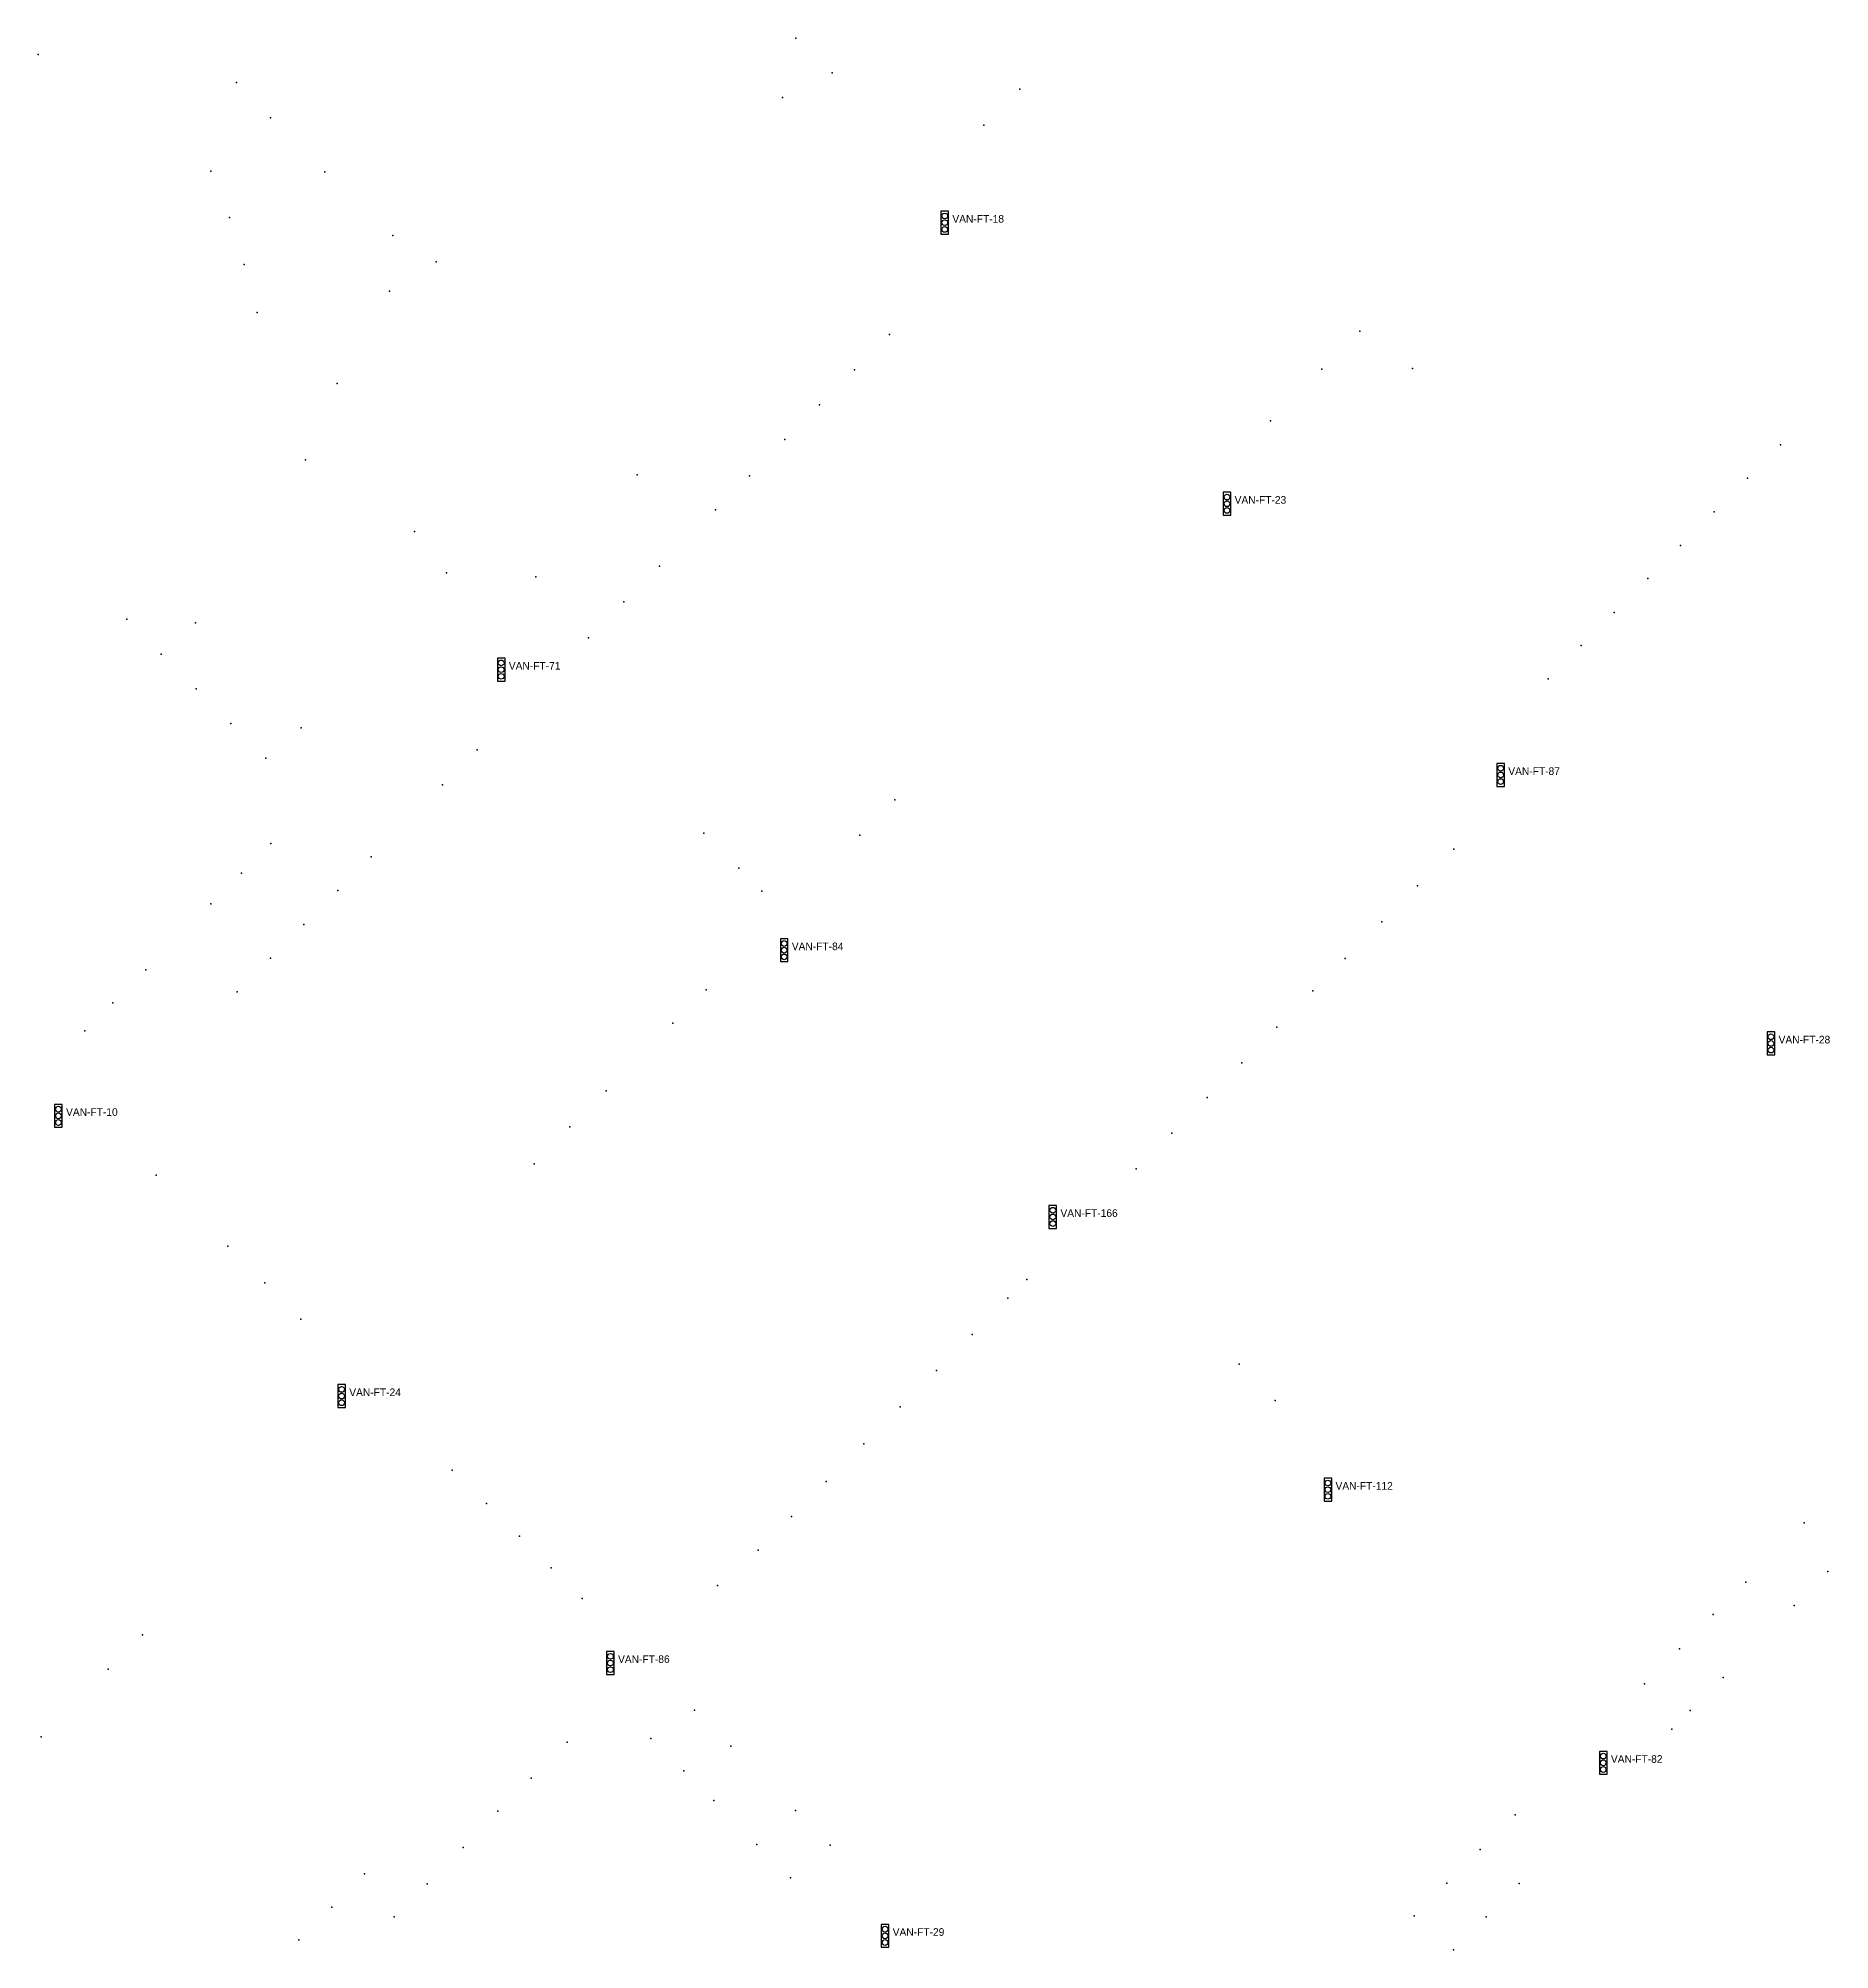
# Model space of a CAD drawing. Header units: inches. Extents: x 486474 to 494239, y 5455982 to 5460069.
# Drawn here: x 490831 to 491300, y 5458504 to 5459005 of the extents above; entities that cross this region are included whole.
import ezdxf

# ---------------------------------------------------------------- set-up
doc = ezdxf.new("R2010")
doc.units = ezdxf.units.IN
doc.header["$MEASUREMENT"] = 0
doc.layers.add('Parking Meters', color=10, linetype='Continuous')
doc.layers.add('Traffic Signals', color=10, linetype='Continuous')

msp = doc.modelspace()

# ---------------------------------------------------------------- linework, layer by layer
at = {"layer": 'Parking Meters', "color": 7}
for p in [(491029.52, 5459004.78), (491029.52, 5459004.78), (490831.03, 5459000.54), (490831.03, 5459000.54), (490882.99, 5458993.22), (491039.03, 5458995.7), (491039.03, 5458995.7), (491025.98, 5458989.27), (491025.98, 5458989.27), (491088.15, 5458991.42), (491088.15, 5458991.42), (490891.88, 5458983.96), (490891.88, 5458983.96), (491078.76, 5458981.96), (490876.24, 5458969.93), (490876.24, 5458969.93), (490906.07, 5458969.77), (490881.17, 5458957.85), (490881.17, 5458957.85), (490923.92, 5458953.11), (490884.98, 5458945.5), (490884.98, 5458945.5), (490935.29, 5458946.2), (490935.29, 5458946.2), (490923.03, 5458938.47), (490923.03, 5458938.47), (490888.38, 5458932.88), (491054.03, 5458927.15), (491054.03, 5458927.15), (491177.24, 5458928.03), (491177.24, 5458928.03), (491167.26, 5458918.08), (491167.26, 5458918.08), (491191.02, 5458918.27), (490909.36, 5458914.31), (490909.36, 5458914.31), (491044.82, 5458917.89), (491044.82, 5458917.89), (491035.67, 5458908.73), (491035.67, 5458908.73), (491153.81, 5458904.5), (491026.65, 5458899.64), (491026.65, 5458899.64), (491287.42, 5458898.24), (491287.42, 5458898.24), (490901.02, 5458894.3), (490901.02, 5458894.3), (490987.89, 5458890.43), (490987.89, 5458890.43), (491017.39, 5458890.16), (491017.39, 5458890.16), (491278.76, 5458889.48), (491278.76, 5458889.48), (491008.44, 5458881.18), (491008.44, 5458881.18), (491270.03, 5458880.73), (491270.03, 5458880.73), (490929.63, 5458875.53), (491261.27, 5458871.86), (491261.27, 5458871.86), (490937.99, 5458864.71), (490937.99, 5458864.71), (490961.42, 5458863.7), (490993.74, 5458866.47), (491252.71, 5458863.25), (491252.71, 5458863.25), (490984.46, 5458857.08), (490984.46, 5458857.08), (491243.89, 5458854.32), (491243.89, 5458854.32), (490854.22, 5458852.55), (490854.22, 5458852.55), (490872.21, 5458851.58), (490872.21, 5458851.58), (490863.28, 5458843.4), (490863.28, 5458843.4), (490975.2, 5458847.7), (490975.2, 5458847.7), (491235.25, 5458845.66), (491235.25, 5458845.66), (490872.42, 5458834.28), (490872.42, 5458834.28), (491226.59, 5458836.93), (491226.59, 5458836.93), (490881.51, 5458825.24), (490881.51, 5458825.24), (490899.93, 5458824.11), (490899.93, 5458824.11), (490946.05, 5458818.37), (490890.66, 5458816.17), (490890.66, 5458816.17), (490936.97, 5458809.21), (490936.97, 5458809.21), (491055.45, 5458805.25), (490891.94, 5458793.81), (490891.94, 5458793.81), (491005.37, 5458796.55), (491005.37, 5458796.55), (491046.3, 5458796.02), (491046.3, 5458796.02), (490918.23, 5458790.32), (490918.23, 5458790.32), (491201.82, 5458792.32), (491201.82, 5458792.32), (490884.3, 5458786.04), (490884.3, 5458786.04), (491014.58, 5458787.35), (491014.58, 5458787.35), (490876.29, 5458777.99), (490876.29, 5458777.99), (490909.48, 5458781.48), (490909.48, 5458781.48), (491020.61, 5458781.31), (491192.33, 5458782.74), (491192.33, 5458782.74), (491182.96, 5458773.25), (491182.96, 5458773.25), (490900.6, 5458772.56), (490900.6, 5458772.56), (490891.91, 5458763.8), (490891.91, 5458763.8), (491173.43, 5458763.69), (491173.43, 5458763.69), (490859.18, 5458760.7), (490859.18, 5458760.7), (490883.16, 5458754.96), (490883.16, 5458754.96), (491005.99, 5458755.45), (491005.99, 5458755.45), (491164.93, 5458755.17), (491164.93, 5458755.17), (490850.55, 5458752.06), (490850.55, 5458752.06), (490843.24, 5458744.68), (490997.29, 5458746.71), (490997.29, 5458746.71), (491155.52, 5458745.65), (491155.52, 5458745.65), (491146.35, 5458736.3), (491146.35, 5458736.3), (490979.81, 5458729.03), (490979.81, 5458729.03), (491137.27, 5458727.22), (491137.27, 5458727.22), (490970.26, 5458719.6), (490970.26, 5458719.6), (491127.96, 5458717.91), (491127.96, 5458717.91), (490960.93, 5458709.92), (490960.93, 5458709.92), (491118.66, 5458708.54), (491118.66, 5458708.54), (490861.92, 5458706.89), (490861.92, 5458706.89), (490880.74, 5458688.28), (490880.74, 5458688.28), (490890.35, 5458678.7), (490890.35, 5458678.7), (491089.98, 5458679.57), (491085.05, 5458674.64), (491085.05, 5458674.64), (490899.84, 5458669.18), (491075.65, 5458665.17), (491075.65, 5458665.17), (491066.36, 5458655.74), (491066.36, 5458655.74), (491145.6, 5458657.41), (491145.6, 5458657.41), (491155.1, 5458647.91), (491155.1, 5458647.91), (491056.85, 5458646.25), (491056.85, 5458646.25), (491047.29, 5458636.51), (491047.29, 5458636.51), (490939.49, 5458629.65), (490939.49, 5458629.65), (491037.44, 5458626.61), (491037.44, 5458626.61), (490948.45, 5458620.92), (490948.45, 5458620.92), (491028.38, 5458617.45), (491028.38, 5458617.45), (491293.61, 5458615.82), (491293.61, 5458615.82), (490957.07, 5458612.35), (490957.07, 5458612.35), (491019.6, 5458608.65), (491019.6, 5458608.65), (490965.41, 5458604.06), (490965.41, 5458604.06), (491299.88, 5458603.04), (491008.93, 5458599.36), (491008.93, 5458599.36), (491278.37, 5458600.31), (490973.48, 5458596.04), (491291, 5458594.15), (491291, 5458594.15), (491269.79, 5458591.8), (491269.79, 5458591.8), (490858.34, 5458586.44), (490858.34, 5458586.44), (491260.95, 5458582.82), (491260.95, 5458582.82), (490849.35, 5458577.49), (490849.35, 5458577.49), (491251.79, 5458573.6), (491251.79, 5458573.6), (491272.38, 5458575.3), (491272.38, 5458575.3), (491002.98, 5458566.7), (491002.98, 5458566.7), (491263.79, 5458566.62), (491263.79, 5458566.62), (490831.76, 5458559.72), (490831.76, 5458559.72), (490969.56, 5458558.34), (490969.56, 5458558.34), (490991.48, 5458559.36), (490991.48, 5458559.36), (491258.97, 5458561.79), (491012.51, 5458557.31), (491012.51, 5458557.31), (490960.16, 5458548.9), (490960.16, 5458548.9), (491000.15, 5458550.81), (491000.15, 5458550.81), (491007.99, 5458543.07), (490951.46, 5458540.26), (490951.46, 5458540.26), (491029.44, 5458540.42), (491029.44, 5458540.42), (491217.9, 5458539.34), (490942.35, 5458530.78), (490942.35, 5458530.78), (491019.31, 5458531.59), (491019.31, 5458531.59), (491038.48, 5458531.35), (491038.48, 5458531.35), (491208.75, 5458530.22), (491208.75, 5458530.22), (490916.53, 5458523.87), (490916.53, 5458523.87), (491028.14, 5458522.82), (490932.9, 5458521.27), (490932.9, 5458521.27), (491200.07, 5458521.44), (491200.07, 5458521.44), (491218.97, 5458521.31), (491218.97, 5458521.31), (490907.94, 5458515.1), (490907.94, 5458515.1), (490924.28, 5458512.58), (491191.5, 5458512.86), (491191.5, 5458512.86), (491210.31, 5458512.62), (491210.31, 5458512.62), (490899.33, 5458506.53), (490899.33, 5458506.53), (491201.78, 5458503.97), (491201.78, 5458503.97)]:
    msp.add_point(p, dxfattribs=at)
at = {"layer": 'Traffic Signals', "color": 1}
for points in [[(491067.5, 5458953.45), (491069.5, 5458953.45), (491069.5, 5458959.45), (491067.5, 5458959.45)], [(491141.44, 5458879.82), (491143.44, 5458879.82), (491143.44, 5458885.82), (491141.44, 5458885.82)], [(490951.31, 5458836.35), (490953.31, 5458836.35), (490953.31, 5458842.35), (490951.31, 5458842.35)], [(491213.13, 5458808.76), (491215.13, 5458808.76), (491215.13, 5458814.76), (491213.13, 5458814.76)], [(491025.44, 5458762.85), (491027.44, 5458762.85), (491027.44, 5458768.85), (491025.44, 5458768.85)], [(491283.94, 5458738.42), (491285.94, 5458738.42), (491285.94, 5458744.42), (491283.94, 5458744.42)], [(490835.32, 5458719.45), (490837.32, 5458719.45), (490837.32, 5458725.45), (490835.32, 5458725.45)], [(491095.81, 5458692.96), (491097.81, 5458692.96), (491097.81, 5458698.96), (491095.81, 5458698.96)], [(490909.51, 5458646.03), (490911.51, 5458646.03), (490911.51, 5458652.03), (490909.51, 5458652.03)], [(491167.87, 5458621.51), (491169.87, 5458621.51), (491169.87, 5458627.51), (491167.87, 5458627.51)], [(490979.92, 5458576.1), (490981.92, 5458576.1), (490981.92, 5458582.1), (490979.92, 5458582.1)], [(491240.01, 5458549.95), (491242.01, 5458549.95), (491242.01, 5458555.95), (491240.01, 5458555.95)], [(491051.87, 5458504.62), (491053.87, 5458504.62), (491053.87, 5458510.62), (491051.87, 5458510.62)]]:
    msp.add_lwpolyline(points, close=True, dxfattribs=at)
for centre in [(491068.5, 5458958.2), (491068.5, 5458956.45), (491068.5, 5458954.7), (491142.44, 5458884.57), (491142.44, 5458882.82), (491142.44, 5458881.07), (490952.31, 5458841.1), (490952.31, 5458839.35), (490952.31, 5458837.6), (491214.13, 5458813.51), (491214.13, 5458811.76), (491214.13, 5458810.01), (491026.44, 5458767.6), (491026.44, 5458765.85), (491026.44, 5458764.1), (491284.94, 5458743.17), (491284.94, 5458741.42), (491284.94, 5458739.67), (490836.32, 5458724.2), (490836.32, 5458722.45), (490836.32, 5458720.7), (491096.81, 5458697.71), (491096.81, 5458695.96), (491096.81, 5458694.21), (490910.51, 5458650.78), (490910.51, 5458649.03), (490910.51, 5458647.28), (491168.87, 5458626.26), (491168.87, 5458624.51), (491168.87, 5458622.76), (490980.92, 5458580.85), (490980.92, 5458579.1), (490980.92, 5458577.35), (491241.01, 5458554.7), (491241.01, 5458552.95), (491241.01, 5458551.2), (491052.87, 5458509.37), (491052.87, 5458507.62), (491052.87, 5458505.87)]:
    msp.add_circle(centre, 0.75, dxfattribs=at)

# ---------------------------------------------------------------- texts
for s, p in [('VAN-FT-18', (491070.5, 5458956.45)), ('VAN-FT-23', (491144.44, 5458882.82)), ('VAN-FT-71', (490954.31, 5458839.35)), ('VAN-FT-87', (491216.13, 5458811.76)), ('VAN-FT-84', (491028.44, 5458765.85)), ('VAN-FT-28', (491286.94, 5458741.42)), ('VAN-FT-10', (490838.32, 5458722.45)), ('VAN-FT-166', (491098.81, 5458695.96)), ('VAN-FT-24', (490912.51, 5458649.03)), ('VAN-FT-112', (491170.87, 5458624.51)), ('VAN-FT-86', (490982.92, 5458579.1)), ('VAN-FT-82', (491243.01, 5458552.95)), ('VAN-FT-29', (491054.87, 5458507.62))]:
    msp.add_text(s, height=2, dxfattribs=at).set_placement(p)

doc.saveas('drawing.dxf')
